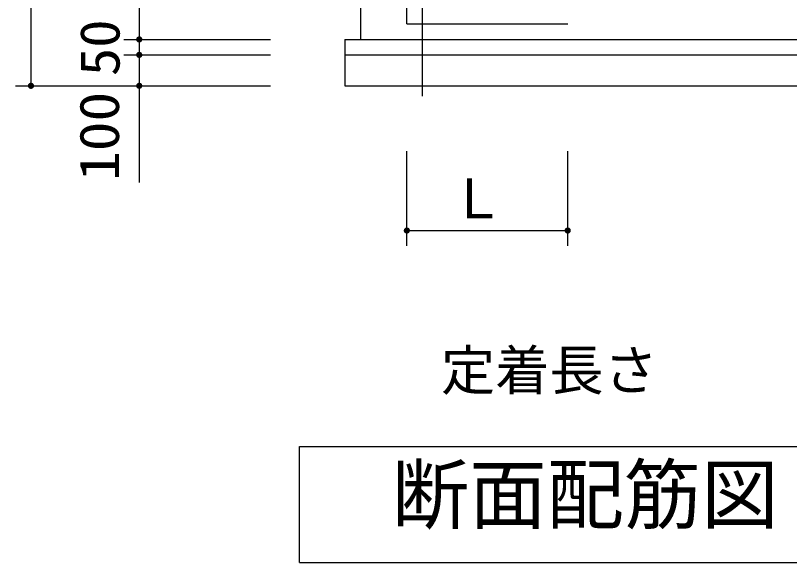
# Model space of a CAD drawing. Units: millimetres, scale not verified. Extents: x -14850 to 14850, y -10500 to 10500.
# Drawn here: x -2111 to 391, y -2426 to -656 of the extents above; entities that cross this region are included whole.
import ezdxf
from ezdxf.enums import TextEntityAlignment as Align

# ---------------------------------------------------------------- set-up
doc = ezdxf.new("R2010")
doc.units = ezdxf.units.MM
doc.header["$LTSCALE"] = 50
doc.linetypes.add('CHAIN2', pattern=[12, 9, -1, 1, -1])
for name, color, linetype, lineweight in [('0-0_機器', 2, 'Continuous', 25), ('0-3_水管', 3, 'Continuous', 25), ('0-5_製作', 5, 'Continuous', 25)]:
    doc.layers.add(name, color=color, linetype=linetype, lineweight=lineweight)
doc.styles.add('ＭＳ ゴシック', font='')
doc.styles.get('ＭＳ ゴシック').set_extended_font_data('MS Gothic')

msp = doc.modelspace()

# ---------------------------------------------------------------- linework, layer by layer
at = {"layer": '0-0_機器', "linetype": 'CHAIN2'}
msp.add_line((-796.27, 1783.24), (-796.27, -917.49), dxfattribs=at)
at = {"layer": '0-0_機器'}
for p, q in [((-996.27, -533.9), (-996.27, -733.9)), ((-1046.26, -733.9), (1853.73, -733.9)), ((-1046.26, -733.9), (-1046.26, -883.9)), ((-1046.26, -783.9), (1853.73, -783.9)), ((-1046.26, -883.9), (1853.73, -883.9))]:
    msp.add_line(p, q, dxfattribs=at)
at = {"layer": '0-3_水管'}
for p, q in [((-846.27, -683.9), (-846.27, 1696.1)), ((-846.27, -683.9), (-326.27, -683.9)), ((-1192.93, -2050.68), (2007.07, -2050.68)), ((-1192.93, -2425.68), (-1192.93, -2050.68)), ((-1192.93, -2425.68), (2007.07, -2425.68))]:
    msp.add_line(p, q, dxfattribs=at)
at = {"layer": '0-5_製作', "color": 2}
for p, q in [((-2061.26, 1746.1), (-2061.26, -883.9)), ((-1711.26, -533.9), (-1711.26, -733.9)), ((-1761.26, -733.9), (-1286.61, -733.9)), ((-1711.26, -733.9), (-1711.26, -783.9)), ((-1761.26, -783.9), (-1286.61, -783.9)), ((-1711.26, -783.9), (-1711.26, -883.9)), ((-2111.26, -883.9), (-1286.61, -883.9)), ((-1711.26, -883.9), (-1711.26, -1196.5)), ((-846.27, -1401.98), (-846.27, -1095.39)), ((-326.27, -1401.98), (-326.27, -1095.39)), ((-846.27, -1351.98), (-326.27, -1351.98))]:
    msp.add_line(p, q, dxfattribs=at)
at = {"layer": '0-5_製作'}
for points in [[(-1716.08, -725.13), (-1711.26, -733.9), (-1717.14, -725.81)], [(-1714.94, -724.6), (-1711.26, -733.9), (-1716.08, -725.13)], [(-1714.94, -724.6), (-1711.26, -723.9), (-1711.26, -733.9)], [(-1713.75, -724.21), (-1711.26, -723.9), (-1714.94, -724.6)], [(-1712.52, -723.98), (-1711.26, -723.9), (-1713.75, -724.21)], [(-1711.26, -723.9), (-1701.26, -733.9), (-1711.26, -733.9)], [(-1710.64, -723.92), (-1701.26, -733.9), (-1711.26, -723.9)], [(-1709.39, -724.07), (-1701.26, -733.9), (-1710.64, -723.92)], [(-1708.17, -724.39), (-1701.26, -733.9), (-1709.39, -724.07)], [(-1707.01, -724.85), (-1701.26, -733.9), (-1708.17, -724.39)], [(-1705.9, -725.45), (-1701.26, -733.9), (-1707.01, -724.85)], [(-1704.89, -726.19), (-1701.26, -733.9), (-1705.9, -725.45)], [(-1721.24, -733.27), (-1711.26, -733.9), (-1721.26, -733.9)], [(-1721.26, -733.9), (-1718.55, -740.74), (-1721.18, -735.15)], [(-1721.26, -733.9), (-1717.64, -741.6), (-1718.55, -740.74)], [(-1711.26, -733.9), (-1717.64, -741.6), (-1721.26, -733.9)], [(-1721.09, -732.02), (-1711.26, -733.9), (-1721.24, -733.27)], [(-1721.18, -735.15), (-1719.35, -739.78), (-1720.95, -736.38)], [(-1721.18, -735.15), (-1718.55, -740.74), (-1719.35, -739.78)], [(-1720.77, -730.81), (-1711.26, -733.9), (-1721.09, -732.02)], [(-1720.95, -736.38), (-1720.03, -738.71), (-1720.56, -737.58)], [(-1720.95, -736.38), (-1719.35, -739.78), (-1720.03, -738.71)], [(-1720.31, -729.64), (-1711.26, -733.9), (-1720.77, -730.81)], [(-1719.71, -728.54), (-1711.26, -733.9), (-1720.31, -729.64)], [(-1718.97, -727.52), (-1711.26, -733.9), (-1719.71, -728.54)], [(-1718.11, -726.61), (-1711.26, -733.9), (-1718.97, -727.52)], [(-1717.14, -725.81), (-1711.26, -733.9), (-1718.11, -726.61)], [(-1711.26, -733.9), (-1716.62, -742.34), (-1717.64, -741.6)], [(-1711.26, -733.9), (-1715.52, -742.95), (-1716.62, -742.34)], [(-1711.26, -733.9), (-1714.35, -743.41), (-1715.52, -742.95)], [(-1711.26, -733.9), (-1713.14, -743.72), (-1714.35, -743.41)], [(-1711.26, -733.9), (-1711.89, -743.88), (-1713.14, -743.72)], [(-1711.26, -733.9), (-1711.26, -743.9), (-1711.89, -743.88)], [(-1711.26, -733.9), (-1710.01, -743.82), (-1711.26, -743.9)], [(-1711.26, -733.9), (-1708.78, -743.58), (-1710.01, -743.82)], [(-1711.26, -733.9), (-1707.58, -743.2), (-1708.78, -743.58)], [(-1711.26, -733.9), (-1706.45, -742.66), (-1707.58, -743.2)], [(-1701.26, -733.9), (-1706.45, -742.66), (-1711.26, -733.9)], [(-1701.26, -733.9), (-1705.39, -741.99), (-1706.45, -742.66)], [(-1701.26, -733.9), (-1704.42, -741.19), (-1705.39, -741.99)], [(-1703.97, -727.05), (-1701.26, -733.9), (-1704.89, -726.19)], [(-1701.26, -733.9), (-1703.56, -740.27), (-1704.42, -741.19)], [(-1703.97, -727.05), (-1701.34, -732.64), (-1701.26, -733.9)], [(-1703.17, -728.02), (-1701.34, -732.64), (-1703.97, -727.05)], [(-1701.26, -733.9), (-1702.82, -739.26), (-1703.56, -740.27)], [(-1703.17, -728.02), (-1701.58, -731.41), (-1701.34, -732.64)], [(-1702.5, -729.08), (-1701.58, -731.41), (-1703.17, -728.02)], [(-1701.26, -733.9), (-1702.21, -738.16), (-1702.82, -739.26)], [(-1702.5, -729.08), (-1701.97, -730.22), (-1701.58, -731.41)], [(-1701.26, -733.9), (-1701.75, -736.99), (-1702.21, -738.16)], [(-1701.26, -733.9), (-1701.44, -735.77), (-1701.75, -736.99)], [(-1701.26, -733.9), (-1701.28, -734.53), (-1701.44, -735.77)], [(-1716.08, -775.13), (-1711.26, -783.9), (-1717.14, -775.81)], [(-1714.94, -774.6), (-1711.26, -783.9), (-1716.08, -775.13)], [(-1714.94, -774.6), (-1711.26, -773.9), (-1711.26, -783.9)], [(-1713.75, -774.21), (-1711.26, -773.9), (-1714.94, -774.6)], [(-1712.52, -773.98), (-1711.26, -773.9), (-1713.75, -774.21)], [(-1711.26, -773.9), (-1701.26, -783.9), (-1711.26, -783.9)], [(-1710.64, -773.92), (-1701.26, -783.9), (-1711.26, -773.9)], [(-1709.39, -774.07), (-1701.26, -783.9), (-1710.64, -773.92)], [(-1708.17, -774.39), (-1701.26, -783.9), (-1709.39, -774.07)], [(-1707.01, -774.85), (-1701.26, -783.9), (-1708.17, -774.39)], [(-1705.9, -775.45), (-1701.26, -783.9), (-1707.01, -774.85)], [(-1704.89, -776.19), (-1701.26, -783.9), (-1705.9, -775.45)], [(-1721.24, -783.27), (-1711.26, -783.9), (-1721.26, -783.9)], [(-1721.26, -783.9), (-1718.55, -790.74), (-1721.18, -785.15)], [(-1721.26, -783.9), (-1717.64, -791.6), (-1718.55, -790.74)], [(-1711.26, -783.9), (-1717.64, -791.6), (-1721.26, -783.9)], [(-1721.09, -782.02), (-1711.26, -783.9), (-1721.24, -783.27)], [(-1721.18, -785.15), (-1719.35, -789.77), (-1720.95, -786.38)], [(-1721.18, -785.15), (-1718.55, -790.74), (-1719.35, -789.77)], [(-1720.77, -780.81), (-1711.26, -783.9), (-1721.09, -782.02)], [(-1720.95, -786.38), (-1720.03, -788.71), (-1720.56, -787.58)], [(-1720.95, -786.38), (-1719.35, -789.77), (-1720.03, -788.71)], [(-1720.31, -779.64), (-1711.26, -783.9), (-1720.77, -780.81)], [(-1719.71, -778.54), (-1711.26, -783.9), (-1720.31, -779.64)], [(-1718.97, -777.52), (-1711.26, -783.9), (-1719.71, -778.54)], [(-1718.11, -776.61), (-1711.26, -783.9), (-1718.97, -777.52)], [(-1717.14, -775.81), (-1711.26, -783.9), (-1718.11, -776.61)], [(-1711.26, -783.9), (-1716.62, -792.34), (-1717.64, -791.6)], [(-1711.26, -783.9), (-1715.52, -792.95), (-1716.62, -792.34)], [(-1711.26, -783.9), (-1714.35, -793.41), (-1715.52, -792.95)], [(-1711.26, -783.9), (-1713.14, -793.72), (-1714.35, -793.41)], [(-1711.26, -783.9), (-1711.89, -793.88), (-1713.14, -793.72)], [(-1711.26, -783.9), (-1711.26, -793.9), (-1711.89, -793.88)], [(-1711.26, -783.9), (-1710.01, -793.82), (-1711.26, -793.9)], [(-1711.26, -783.9), (-1708.78, -793.58), (-1710.01, -793.82)], [(-1711.26, -783.9), (-1707.58, -793.19), (-1708.78, -793.58)], [(-1711.26, -783.9), (-1706.45, -792.66), (-1707.58, -793.19)], [(-1701.26, -783.9), (-1706.45, -792.66), (-1711.26, -783.9)], [(-1701.26, -783.9), (-1705.39, -791.99), (-1706.45, -792.66)], [(-1701.26, -783.9), (-1704.42, -791.19), (-1705.39, -791.99)], [(-1703.97, -777.05), (-1701.26, -783.9), (-1704.89, -776.19)], [(-1701.26, -783.9), (-1703.56, -790.27), (-1704.42, -791.19)], [(-1703.97, -777.05), (-1701.34, -782.64), (-1701.26, -783.9)], [(-1703.17, -778.02), (-1701.34, -782.64), (-1703.97, -777.05)], [(-1701.26, -783.9), (-1702.82, -789.26), (-1703.56, -790.27)], [(-1703.17, -778.02), (-1701.58, -781.41), (-1701.34, -782.64)], [(-1702.5, -779.08), (-1701.58, -781.41), (-1703.17, -778.02)], [(-1701.26, -783.9), (-1702.21, -788.15), (-1702.82, -789.26)], [(-1702.5, -779.08), (-1701.97, -780.22), (-1701.58, -781.41)], [(-1701.26, -783.9), (-1701.75, -786.99), (-1702.21, -788.15)], [(-1701.26, -783.9), (-1701.44, -785.77), (-1701.75, -786.99)], [(-1701.26, -783.9), (-1701.28, -784.52), (-1701.44, -785.77)], [(-2066.08, -875.13), (-2061.26, -883.9), (-2067.14, -875.81)], [(-2064.94, -874.6), (-2061.26, -883.9), (-2066.08, -875.13)], [(-2064.94, -874.6), (-2061.26, -873.9), (-2061.26, -883.9)], [(-2063.75, -874.21), (-2061.26, -873.9), (-2064.94, -874.6)], [(-2062.52, -873.98), (-2061.26, -873.9), (-2063.75, -874.21)], [(-2061.26, -873.9), (-2051.26, -883.9), (-2061.26, -883.9)], [(-2060.64, -873.92), (-2051.26, -883.9), (-2061.26, -873.9)], [(-2059.39, -874.07), (-2051.26, -883.9), (-2060.64, -873.92)], [(-2058.17, -874.39), (-2051.26, -883.9), (-2059.39, -874.07)], [(-2057.01, -874.85), (-2051.26, -883.9), (-2058.17, -874.39)], [(-2055.9, -875.45), (-2051.26, -883.9), (-2057.01, -874.85)], [(-2054.89, -876.19), (-2051.26, -883.9), (-2055.9, -875.45)], [(-1716.08, -875.13), (-1711.26, -883.9), (-1717.14, -875.81)], [(-1714.94, -874.6), (-1711.26, -883.9), (-1716.08, -875.13)], [(-1714.94, -874.6), (-1711.26, -873.9), (-1711.26, -883.9)], [(-1713.75, -874.21), (-1711.26, -873.9), (-1714.94, -874.6)], [(-1712.52, -873.98), (-1711.26, -873.9), (-1713.75, -874.21)], [(-1711.26, -873.9), (-1701.26, -883.9), (-1711.26, -883.9)], [(-1710.64, -873.92), (-1701.26, -883.9), (-1711.26, -873.9)], [(-1709.39, -874.07), (-1701.26, -883.9), (-1710.64, -873.92)], [(-1708.17, -874.39), (-1701.26, -883.9), (-1709.39, -874.07)], [(-1707.01, -874.85), (-1701.26, -883.9), (-1708.17, -874.39)], [(-1705.9, -875.45), (-1701.26, -883.9), (-1707.01, -874.85)], [(-1704.89, -876.19), (-1701.26, -883.9), (-1705.9, -875.45)], [(-2071.24, -883.27), (-2061.26, -883.9), (-2071.26, -883.9)], [(-2071.26, -883.9), (-2068.55, -890.74), (-2071.18, -885.15)], [(-2071.26, -883.9), (-2067.64, -891.6), (-2068.55, -890.74)], [(-2061.26, -883.9), (-2067.64, -891.6), (-2071.26, -883.9)], [(-2071.09, -882.02), (-2061.26, -883.9), (-2071.24, -883.27)], [(-2071.18, -885.15), (-2069.35, -889.77), (-2070.95, -886.38)], [(-2071.18, -885.15), (-2068.55, -890.74), (-2069.35, -889.77)], [(-2070.77, -880.81), (-2061.26, -883.9), (-2071.09, -882.02)], [(-2070.95, -886.38), (-2070.03, -888.71), (-2070.56, -887.58)], [(-2070.95, -886.38), (-2069.35, -889.77), (-2070.03, -888.71)], [(-2070.31, -879.64), (-2061.26, -883.9), (-2070.77, -880.81)], [(-2069.71, -878.54), (-2061.26, -883.9), (-2070.31, -879.64)], [(-2068.97, -877.52), (-2061.26, -883.9), (-2069.71, -878.54)], [(-2068.11, -876.61), (-2061.26, -883.9), (-2068.97, -877.52)], [(-2067.14, -875.81), (-2061.26, -883.9), (-2068.11, -876.61)], [(-2061.26, -883.9), (-2066.62, -892.34), (-2067.64, -891.6)], [(-2061.26, -883.9), (-2065.52, -892.95), (-2066.62, -892.34)], [(-2061.26, -883.9), (-2064.35, -893.41), (-2065.52, -892.95)], [(-2061.26, -883.9), (-2063.14, -893.72), (-2064.35, -893.41)], [(-2061.26, -883.9), (-2061.89, -893.88), (-2063.14, -893.72)], [(-2061.26, -883.9), (-2061.26, -893.9), (-2061.89, -893.88)], [(-2061.26, -883.9), (-2060.01, -893.82), (-2061.26, -893.9)], [(-2061.26, -883.9), (-2058.78, -893.58), (-2060.01, -893.82)], [(-2061.26, -883.9), (-2057.58, -893.19), (-2058.78, -893.58)], [(-2061.26, -883.9), (-2056.45, -892.66), (-2057.58, -893.19)], [(-2051.26, -883.9), (-2056.45, -892.66), (-2061.26, -883.9)], [(-2051.26, -883.9), (-2055.39, -891.99), (-2056.45, -892.66)], [(-2051.26, -883.9), (-2054.42, -891.19), (-2055.39, -891.99)], [(-2053.97, -877.05), (-2051.26, -883.9), (-2054.89, -876.19)], [(-2051.26, -883.9), (-2053.56, -890.27), (-2054.42, -891.19)], [(-2053.97, -877.05), (-2051.34, -882.64), (-2051.26, -883.9)], [(-2053.17, -878.02), (-2051.34, -882.64), (-2053.97, -877.05)], [(-2051.26, -883.9), (-2052.82, -889.26), (-2053.56, -890.27)], [(-2053.17, -878.02), (-2051.58, -881.41), (-2051.34, -882.64)], [(-2052.5, -879.08), (-2051.58, -881.41), (-2053.17, -878.02)], [(-2051.26, -883.9), (-2052.21, -888.15), (-2052.82, -889.26)], [(-2052.5, -879.08), (-2051.97, -880.22), (-2051.58, -881.41)], [(-2051.26, -883.9), (-2051.75, -886.99), (-2052.21, -888.15)], [(-2051.26, -883.9), (-2051.44, -885.77), (-2051.75, -886.99)], [(-2051.26, -883.9), (-2051.28, -884.52), (-2051.44, -885.77)], [(-1721.24, -883.27), (-1711.26, -883.9), (-1721.26, -883.9)], [(-1721.26, -883.9), (-1717.64, -891.6), (-1721.18, -885.15)], [(-1721.26, -883.9), (-1716.62, -892.34), (-1717.64, -891.6)], [(-1711.26, -883.9), (-1716.62, -892.34), (-1721.26, -883.9)], [(-1721.09, -882.02), (-1711.26, -883.9), (-1721.24, -883.27)], [(-1721.18, -885.15), (-1718.55, -890.74), (-1720.95, -886.38)], [(-1721.18, -885.15), (-1717.64, -891.6), (-1718.55, -890.74)], [(-1720.77, -880.81), (-1711.26, -883.9), (-1721.09, -882.02)], [(-1720.95, -886.38), (-1719.35, -889.77), (-1720.56, -887.58)], [(-1720.95, -886.38), (-1718.55, -890.74), (-1719.35, -889.77)], [(-1720.31, -879.64), (-1711.26, -883.9), (-1720.77, -880.81)], [(-1720.56, -887.58), (-1719.35, -889.77), (-1720.03, -888.71)], [(-1719.71, -878.54), (-1711.26, -883.9), (-1720.31, -879.64)], [(-1718.97, -877.52), (-1711.26, -883.9), (-1719.71, -878.54)], [(-1718.11, -876.61), (-1711.26, -883.9), (-1718.97, -877.52)], [(-1717.14, -875.81), (-1711.26, -883.9), (-1718.11, -876.61)], [(-1711.26, -883.9), (-1715.52, -892.95), (-1716.62, -892.34)], [(-1711.26, -883.9), (-1714.35, -893.41), (-1715.52, -892.95)], [(-1711.26, -883.9), (-1713.14, -893.72), (-1714.35, -893.41)], [(-1711.26, -883.9), (-1711.89, -893.88), (-1713.14, -893.72)], [(-1711.26, -883.9), (-1711.26, -893.9), (-1711.89, -893.88)], [(-1711.26, -883.9), (-1710.01, -893.82), (-1711.26, -893.9)], [(-1711.26, -883.9), (-1708.78, -893.58), (-1710.01, -893.82)], [(-1711.26, -883.9), (-1707.58, -893.19), (-1708.78, -893.58)], [(-1711.26, -883.9), (-1706.45, -892.66), (-1707.58, -893.19)], [(-1701.26, -883.9), (-1706.45, -892.66), (-1711.26, -883.9)], [(-1701.26, -883.9), (-1705.39, -891.99), (-1706.45, -892.66)], [(-1701.26, -883.9), (-1704.42, -891.19), (-1705.39, -891.99)], [(-1704.89, -876.19), (-1701.34, -882.64), (-1701.26, -883.9)], [(-1703.97, -877.05), (-1701.34, -882.64), (-1704.89, -876.19)], [(-1701.26, -883.9), (-1703.56, -890.27), (-1704.42, -891.19)], [(-1703.97, -877.05), (-1701.58, -881.41), (-1701.34, -882.64)], [(-1703.17, -878.02), (-1701.58, -881.41), (-1703.97, -877.05)], [(-1701.26, -883.9), (-1702.82, -889.26), (-1703.56, -890.27)], [(-1703.17, -878.02), (-1701.97, -880.22), (-1701.58, -881.41)], [(-1702.5, -879.08), (-1701.97, -880.22), (-1703.17, -878.02)], [(-1701.26, -883.9), (-1702.21, -888.15), (-1702.82, -889.26)], [(-1701.26, -883.9), (-1701.75, -886.99), (-1702.21, -888.15)], [(-1701.26, -883.9), (-1701.44, -885.77), (-1701.75, -886.99)], [(-1701.26, -883.9), (-1701.28, -884.52), (-1701.44, -885.77)], [(-856.09, -1350.1), (-846.27, -1351.98), (-856.25, -1351.35)], [(-855.78, -1348.89), (-846.27, -1351.98), (-856.09, -1350.1)], [(-855.32, -1347.72), (-846.27, -1351.98), (-855.78, -1348.89)], [(-854.71, -1346.62), (-846.27, -1351.98), (-855.32, -1347.72)], [(-854.71, -1346.62), (-846.27, -1341.98), (-846.27, -1351.98)], [(-853.97, -1345.6), (-846.27, -1341.98), (-854.71, -1346.62)], [(-853.11, -1344.69), (-846.27, -1341.98), (-853.97, -1345.6)], [(-852.14, -1343.89), (-846.27, -1341.98), (-853.11, -1344.69)], [(-851.08, -1343.21), (-846.27, -1341.98), (-852.14, -1343.89)], [(-849.95, -1342.68), (-846.27, -1341.98), (-851.08, -1343.21)], [(-848.75, -1342.29), (-846.27, -1341.98), (-849.95, -1342.68)], [(-847.52, -1342.06), (-846.27, -1341.98), (-848.75, -1342.29)], [(-846.27, -1341.98), (-836.27, -1351.98), (-846.27, -1351.98)], [(-846.27, -1341.98), (-836.35, -1350.72), (-836.27, -1351.98)], [(-846.27, -1341.98), (-836.58, -1349.49), (-836.35, -1350.72)], [(-846.27, -1341.98), (-836.97, -1348.3), (-836.58, -1349.49)], [(-846.27, -1341.98), (-837.5, -1347.16), (-836.97, -1348.3)], [(-845.64, -1342), (-837.5, -1347.16), (-846.27, -1341.98)], [(-845.64, -1342), (-838.18, -1346.1), (-837.5, -1347.16)], [(-844.39, -1342.15), (-838.18, -1346.1), (-845.64, -1342)], [(-844.39, -1342.15), (-838.98, -1345.13), (-838.18, -1346.1)], [(-843.18, -1342.47), (-838.98, -1345.13), (-844.39, -1342.15)], [(-843.18, -1342.47), (-839.89, -1344.27), (-838.98, -1345.13)], [(-842.01, -1342.93), (-839.89, -1344.27), (-843.18, -1342.47)], [(-842.01, -1342.93), (-840.91, -1343.53), (-839.89, -1344.27)], [(-336.09, -1350.1), (-326.27, -1351.98), (-336.25, -1351.35)], [(-335.78, -1348.89), (-326.27, -1351.98), (-336.09, -1350.1)], [(-335.78, -1348.89), (-326.27, -1341.98), (-326.27, -1351.98)], [(-335.32, -1347.72), (-326.27, -1341.98), (-335.78, -1348.89)], [(-334.71, -1346.62), (-326.27, -1341.98), (-335.32, -1347.72)], [(-333.97, -1345.6), (-326.27, -1341.98), (-334.71, -1346.62)], [(-333.11, -1344.69), (-326.27, -1341.98), (-333.97, -1345.6)], [(-332.14, -1343.89), (-326.27, -1341.98), (-333.11, -1344.69)], [(-331.08, -1343.21), (-326.27, -1341.98), (-332.14, -1343.89)], [(-329.95, -1342.68), (-326.27, -1341.98), (-331.08, -1343.21)], [(-328.75, -1342.29), (-326.27, -1341.98), (-329.95, -1342.68)], [(-327.52, -1342.06), (-326.27, -1341.98), (-328.75, -1342.29)], [(-326.27, -1341.98), (-316.27, -1351.98), (-326.27, -1351.98)], [(-326.27, -1341.98), (-316.35, -1350.72), (-316.27, -1351.98)], [(-326.27, -1341.98), (-316.58, -1349.49), (-316.35, -1350.72)], [(-326.27, -1341.98), (-316.97, -1348.3), (-316.58, -1349.49)], [(-326.27, -1341.98), (-317.5, -1347.16), (-316.97, -1348.3)], [(-326.27, -1341.98), (-318.18, -1346.1), (-317.5, -1347.16)], [(-326.27, -1341.98), (-318.98, -1345.13), (-318.18, -1346.1)], [(-326.27, -1341.98), (-319.89, -1344.27), (-318.98, -1345.13)], [(-326.27, -1341.98), (-320.91, -1343.53), (-319.89, -1344.27)], [(-326.27, -1341.98), (-322.01, -1342.93), (-320.91, -1343.53)], [(-325.64, -1342), (-322.01, -1342.93), (-326.27, -1341.98)], [(-325.64, -1342), (-323.18, -1342.47), (-322.01, -1342.93)], [(-324.39, -1342.15), (-323.18, -1342.47), (-325.64, -1342)], [(-856.25, -1351.35), (-846.27, -1351.98), (-856.27, -1351.98)], [(-856.27, -1351.98), (-846.27, -1351.98), (-856.19, -1353.23)], [(-856.19, -1353.23), (-846.27, -1351.98), (-855.95, -1354.46)], [(-855.95, -1354.46), (-846.27, -1351.98), (-855.56, -1355.66)], [(-855.56, -1355.66), (-846.27, -1351.98), (-846.27, -1361.98)], [(-855.56, -1355.66), (-846.27, -1361.98), (-855.03, -1356.79)], [(-855.03, -1356.79), (-846.89, -1361.96), (-854.36, -1357.85)], [(-855.03, -1356.79), (-846.27, -1361.98), (-846.89, -1361.96)], [(-854.36, -1357.85), (-848.14, -1361.8), (-853.56, -1358.82)], [(-854.36, -1357.85), (-846.89, -1361.96), (-848.14, -1361.8)], [(-853.56, -1358.82), (-849.36, -1361.49), (-852.64, -1359.68)], [(-853.56, -1358.82), (-848.14, -1361.8), (-849.36, -1361.49)], [(-852.64, -1359.68), (-850.52, -1361.02), (-851.63, -1360.42)], [(-852.64, -1359.68), (-849.36, -1361.49), (-850.52, -1361.02)], [(-846.27, -1351.98), (-845.01, -1361.9), (-846.27, -1361.98)], [(-846.27, -1351.98), (-843.78, -1361.66), (-845.01, -1361.9)], [(-846.27, -1351.98), (-842.59, -1361.27), (-843.78, -1361.66)], [(-846.27, -1351.98), (-841.45, -1360.74), (-842.59, -1361.27)], [(-846.27, -1351.98), (-840.39, -1360.07), (-841.45, -1360.74)], [(-846.27, -1351.98), (-839.42, -1359.27), (-840.39, -1360.07)], [(-846.27, -1351.98), (-838.56, -1358.35), (-839.42, -1359.27)], [(-846.27, -1351.98), (-837.82, -1357.33), (-838.56, -1358.35)], [(-846.27, -1351.98), (-837.22, -1356.23), (-837.82, -1357.33)], [(-836.27, -1351.98), (-837.22, -1356.23), (-846.27, -1351.98)], [(-836.27, -1351.98), (-836.76, -1355.07), (-837.22, -1356.23)], [(-836.27, -1351.98), (-836.44, -1353.85), (-836.76, -1355.07)], [(-836.27, -1351.98), (-836.29, -1352.6), (-836.44, -1353.85)], [(-336.25, -1351.35), (-326.27, -1351.98), (-336.27, -1351.98)], [(-336.27, -1351.98), (-326.27, -1351.98), (-336.19, -1353.23)], [(-336.19, -1353.23), (-326.27, -1351.98), (-335.95, -1354.46)], [(-335.95, -1354.46), (-326.27, -1351.98), (-335.56, -1355.66)], [(-335.56, -1355.66), (-326.27, -1351.98), (-335.03, -1356.79)], [(-335.03, -1356.79), (-326.27, -1351.98), (-334.36, -1357.85)], [(-334.36, -1357.85), (-326.27, -1351.98), (-333.56, -1358.82)], [(-333.56, -1358.82), (-326.27, -1351.98), (-332.64, -1359.68)], [(-332.64, -1359.68), (-326.27, -1351.98), (-331.63, -1360.42)], [(-331.63, -1360.42), (-326.27, -1351.98), (-326.27, -1361.98)], [(-331.63, -1360.42), (-326.27, -1361.98), (-330.52, -1361.02)], [(-330.52, -1361.02), (-326.89, -1361.96), (-329.36, -1361.49)], [(-330.52, -1361.02), (-326.27, -1361.98), (-326.89, -1361.96)], [(-329.36, -1361.49), (-326.89, -1361.96), (-328.14, -1361.8)], [(-326.27, -1351.98), (-325.01, -1361.9), (-326.27, -1361.98)], [(-326.27, -1351.98), (-323.78, -1361.66), (-325.01, -1361.9)], [(-326.27, -1351.98), (-322.59, -1361.27), (-323.78, -1361.66)], [(-326.27, -1351.98), (-321.45, -1360.74), (-322.59, -1361.27)], [(-326.27, -1351.98), (-320.39, -1360.07), (-321.45, -1360.74)], [(-326.27, -1351.98), (-319.42, -1359.27), (-320.39, -1360.07)], [(-326.27, -1351.98), (-318.56, -1358.35), (-319.42, -1359.27)], [(-326.27, -1351.98), (-317.82, -1357.33), (-318.56, -1358.35)], [(-326.27, -1351.98), (-317.22, -1356.23), (-317.82, -1357.33)], [(-326.27, -1351.98), (-316.76, -1355.07), (-317.22, -1356.23)], [(-326.27, -1351.98), (-316.44, -1353.85), (-316.76, -1355.07)], [(-316.27, -1351.98), (-316.44, -1353.85), (-326.27, -1351.98)], [(-316.27, -1351.98), (-316.29, -1352.6), (-316.44, -1353.85)]]:
    msp.add_solid(points, dxfattribs=at)

# ---------------------------------------------------------------- texts
at = {"layer": '0-3_水管', "color": 4, "style": 'ＭＳ ゴシック'}
msp.add_text('断面配筋図', height=183.3, dxfattribs=at).set_placement((-894.74, -2352.25), align=Align.BOTTOM_LEFT)
at = {"layer": '0-5_製作', "color": 4, "style": 'ＭＳ ゴシック'}
for s, width, p in [('50', 1.05, (-1736.26, -852.65)), ('100', 1.1, (-1738.12, -1191.48))]:
    msp.add_text(s, height=128.4, rotation=90, dxfattribs=dict(at, width=width)).set_placement(p, align=Align.BOTTOM_LEFT)
for s, p in [('Ｌ', (-705.39, -1350.85)), ('定着長さ', (-735.73, -1906.53))]:
    msp.add_text(s, height=128.4, dxfattribs=at).set_placement(p, align=Align.BOTTOM_LEFT)

doc.saveas('drawing.dxf')
